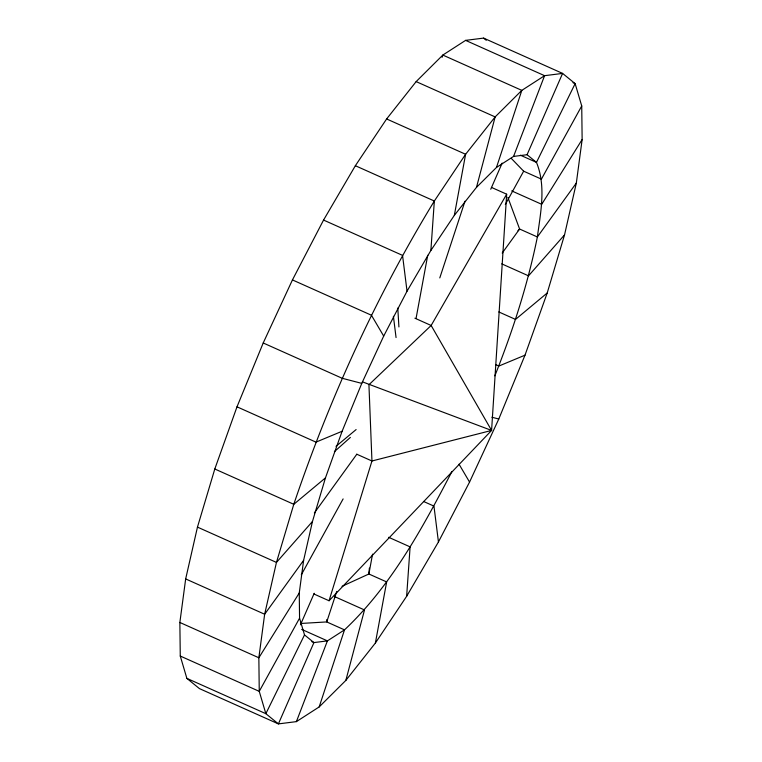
<?xml version="1.0" encoding="UTF-8"?>
<svg xmlns="http://www.w3.org/2000/svg" width="762" height="762" viewBox="0 0 762 762"><rect width="100%" height="100%" fill="white"/><g stroke="black" fill="none" stroke-linecap="round" stroke-linejoin="round"><path stroke-width="1.14" d="M326.755 619.62L326.736 621.925L344.5 629.869C391.354 585.768 422.434 528.123 451.866 471.659M313.868 593.969L329.051 600.751L491.585 430.435L506.673 194.196L491.49 187.414M406.641 596.284L438.445 541.934L469.554 482.079L498.786 419.024L524.999 355.178L547.202 292.999L564.537 234.886L576.329 183.07L582.139 139.532L581.73 105.956L575.139 83.629L562.594 73.409L483.603 38.1L465.601 40.376L442.827 55.064L416.157 81.601L386.62 118.958L355.359 165.716L323.555 220.066L292.446 279.921L263.214 342.976L237.001 406.822L214.798 469.001L197.463 527.113L185.671 578.929L179.861 622.468L180.27 656.044L186.861 678.371L199.406 688.591L278.397 723.9L296.399 721.624L319.173 706.936L345.843 680.399L375.38 643.042L406.641 596.284L410.108 546.878L388.668 537.296M430.882 250.431L434.34 201.025L465.611 154.267L495.148 116.91L521.818 90.373L544.582 75.686L562.594 73.409L527.066 154.715L513.559 156.429L496.481 167.44L476.488 187.347L454.333 215.37L430.882 250.431L407.032 291.189L383.696 336.08L361.779 383.381L342.109 431.263L325.46 477.888L312.468 521.475L303.619 560.337L299.256 592.988L299.561 618.173L304.514 634.917L313.925 642.585L327.422 640.88L344.5 629.869L319.173 706.936M369.38 568.071L368.884 573.996L342.024 586.302M372.551 554.155L368.884 573.996L386.658 581.939L375.38 643.042M416.081 318.325L427.72 255.289M454.333 215.37L465.611 154.267L386.62 118.958M345.843 680.399L364.503 609.962L334.489 596.551M476.488 187.347L495.148 116.91L416.157 81.601M329.051 600.751L371.951 460.991L368.932 384.753L431.149 325.479L506.673 194.196M442.093 57.302L442.827 55.064L521.818 90.373L496.481 167.44M336.737 591.464L326.736 621.925L300.599 623.478M439.788 277.92L464.991 201.225M296.399 721.624L327.422 640.88L301.695 629.383M513.559 156.429L544.582 75.686L465.601 40.376M494.852 375.837C512.797 330.822 527.742 284.502 537.372 236.963C540.601 212.388 546.23 186.223 536.477 162.382L527.066 154.715M300.428 624.84L314.23 593.265M490.738 189.243L502.158 163.106M304.514 634.917L265.852 713.68L278.397 723.9L313.925 642.585L311.829 641.652M301.276 574.853L343.119 498.91M505.311 204.483L523.656 171.193L511.302 158.401M299.561 618.173L259.251 691.353L265.852 713.68L186.861 678.371M581.73 105.956L541.42 179.137L523.656 171.193M299.256 592.988L258.851 657.768L259.251 691.353L180.27 656.044M582.139 139.532L541.725 204.311L511.712 190.9M314.363 512.94L356.807 454.228M502.206 253.079L519.598 229.019L507.854 197.368M303.619 560.337L264.652 614.239L258.851 657.768L179.861 622.468M576.329 183.07L537.372 236.963L519.598 229.019L517.969 230.743M312.468 521.475L276.454 562.413L264.652 614.239L185.671 578.929M564.537 234.886L528.523 275.834L501.729 263.852M334.394 451.666L350.368 437.417M336.013 446.332L356.121 429.568M325.46 477.888L293.789 504.301L276.454 562.413L197.463 527.113M547.202 292.999L515.522 319.411L498.796 311.934M342.109 431.263L315.982 442.131L237.001 406.822M524.999 355.178L498.872 366.046L495.662 364.607M414.89 318.202L431.149 325.479L491.585 430.435L371.951 460.991L356.768 454.209M361.779 383.381L342.205 378.285L263.214 342.976M491.881 417.224L498.786 419.024M491.585 430.435L362.426 381.838M572.967 82.667L575.139 83.629L536.477 162.382L520.398 155.2M355.359 165.716L434.34 201.025C376.152 296.351 329.555 398.555 293.789 504.301L214.798 469.001M323.555 220.066L402.546 255.375L407.032 291.189M292.446 279.921L371.427 315.23L383.696 336.08M423.501 501.444L433.959 506.111L438.445 541.934M483.603 38.1L486.289 40.291M459.048 464.201L469.554 482.079M393.402 316.316L396.059 337.566M397.793 308.048L398.917 326.946"/></g></svg>
